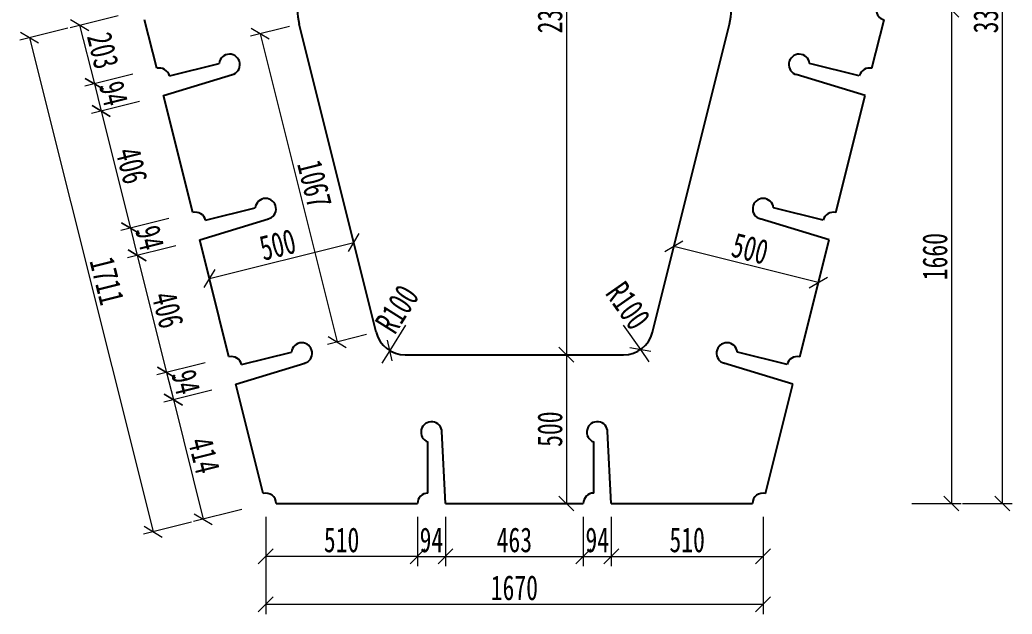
# Model space of a CAD drawing. Header units: millimetres. Extents: x -411717 to -116098, y 0 to 693159.
# Drawn here: x -160428 to -157096, y 310457 to 312455 of the extents above; entities that cross this region are included whole.
import ezdxf

# ---------------------------------------------------------------- set-up
doc = ezdxf.new("R2010")
doc.units = ezdxf.units.MM
doc.header["$LTSCALE"] = 2
doc.header["$PDMODE"] = 3
doc.header["$PDSIZE"] = -10
doc.layers.get('Defpoints').update_dxf_attribs({"color": 8, "lineweight": 9})
for name, color, linetype, lineweight in [('标注', 4, 'Continuous', 13), ('细实线', 4, 'Continuous', 15), ('钢板粗线', 1, 'Continuous', 25)]:
    doc.layers.add(name, color=color, linetype=linetype, lineweight=lineweight)
doc.styles.add('111', font='仿宋_GB2312.ttf', dxfattribs={"width": 0.7})
doc.dimstyles.new('200', dxfattribs={"dimscale": 0, "dimtxt": 2.5, "dimasz": 1.5, "dimexe": 1, "dimexo": 1, "dimgap": 0.4, "dimtad": 1, "dimdec": 0, "dimdsep": 46, "dimtxsty": '111', "dimblk": 'OBLIQUE', "dimcen": 0, "dimclrd": 256, "dimclre": 256, "dimclrt": 256, "dimadec": 1, "dimazin": 2, "dimtfac": 1, "dimtdec": 0, "dimtmove": 2, "dimatfit": 3, "dimfxl": 4, "dimfxlon": 1, "dimtolj": 1, "dimlwd": -1, "dimlwe": -1, "dimarcsym": 0})

# ---------------------------------------------------------------- blocks, each defined once
blk = doc.blocks.new('_Oblique')
at = {"color": 0, "linetype": 'ByBlock', "lineweight": -2}
blk.add_line((-0.5, -0.5), (0.5, 0.5), dxfattribs=at)
blk = doc.blocks.new('*D1424')
at = {"layer": 'Defpoints', "color": 0, "transparency": 16777216}
for p in [(-159306.6, 311706), (-159306.5, 311705.9), (-159791.6, 311584.6)]:
    blk.add_point(p, dxfattribs=at)
at = {"layer": '细实线', "transparency": 16777216}
for p, q in [((-159306.6, 311706), (-159314.7, 311738.4)), ((-159791.7, 311584.8), (-159306.6, 311706)), ((-159791.7, 311584.8), (-159799.7, 311617.1))]:
    blk.add_line(p, q, dxfattribs=at)
at = {"layer": '细实线', "transparency": 16777216, "xscale": 49.99999999999995, "yscale": 49.99999999999995, "zscale": 49.99999999999995}
for p, rotation in [((-159306.6, 311706), 14.03624346792487), ((-159791.7, 311584.8), 194.0362434679249)]:
    blk.add_blockref('_Oblique', p, dxfattribs=dict(at, rotation=rotation))
at = {"layer": '细实线', "transparency": 16777216, "insert": (-159562.5, 311698.8), "char_height": 83.33, "attachment_point": 5, "rotation": 14.0362, "style": '111'}
blk.add_mtext('\\A1;500', dxfattribs=at)
blk = doc.blocks.new('*D1425')
at = {"layer": 'Defpoints', "color": 0, "transparency": 16777216}
for p in [(-158232, 311693), (-158232, 311693), (-157746.9, 311571.7)]:
    blk.add_point(p, dxfattribs=at)
at = {"layer": '细实线', "transparency": 16777216}
for p, q in [((-158232, 311693), (-158223.9, 311725.3)), ((-157746.9, 311571.7), (-158232, 311693)), ((-157746.9, 311571.7), (-157738.8, 311604.1))]:
    blk.add_line(p, q, dxfattribs=at)
at = {"layer": '细实线', "transparency": 16777216, "xscale": 49.99999999999995, "yscale": 49.99999999999995, "zscale": 49.99999999999995}
for p, rotation in [((-158232, 311693), 165.9637565320767), ((-157746.9, 311571.7), 345.9637565320767)]:
    blk.add_blockref('_Oblique', p, dxfattribs=dict(at, rotation=rotation))
at = {"layer": '细实线', "transparency": 16777216, "insert": (-157976.1, 311685.7), "char_height": 83.33, "attachment_point": 5, "rotation": 345.9638, "style": '111'}
blk.add_mtext('\\A1;500', dxfattribs=at)
blk = doc.blocks.new('*D1427')
at = {"layer": 'Defpoints', "color": 0, "transparency": 16777216}
for p in [(-158610.7, 311328.9), (-158611.2, 310828.9), (-158592.9, 310828.9)]:
    blk.add_point(p, dxfattribs=at)
at = {"layer": '标注', "transparency": 16777216}
for p, q in [((-158592.9, 311328.9), (-158559.5, 311328.9)), ((-158592.9, 311328.9), (-158592.9, 310828.9)), ((-158592.9, 310828.9), (-158559.5, 310828.9))]:
    blk.add_line(p, q, dxfattribs=at)
at = {"layer": '标注', "transparency": 16777216, "xscale": 49.99999999999991, "yscale": 49.99999999999991, "zscale": 49.99999999999991}
for p, rotation in [((-158592.9, 311328.9), 90), ((-158592.9, 310828.9), 270)]:
    blk.add_blockref('_Oblique', p, dxfattribs=dict(at, rotation=rotation))
at = {"layer": '标注', "transparency": 16777216, "insert": (-158647.9, 311078.9), "char_height": 83.33, "attachment_point": 5, "rotation": 90, "style": '111'}
blk.add_mtext('\\A1;500', dxfattribs=at)
blk = doc.blocks.new('*D1431')
at = {"layer": 'Defpoints', "color": 0, "transparency": 16777216}
for p in [(-160017.6, 312488.7), (-159968.4, 312291.8), (-160178, 312239.4)]:
    blk.add_point(p, dxfattribs=at)
at = {"layer": '标注', "transparency": 16777216}
for p, q in [((-160097.9, 312468.6), (-160259.6, 312428.2)), ((-160227.3, 312436.3), (-160178, 312239.4)), ((-160048.7, 312271.7), (-160210.4, 312231.3))]:
    blk.add_line(p, q, dxfattribs=at)
at = {"layer": '标注', "transparency": 16777216, "xscale": 49.99999999999987, "yscale": 49.99999999999987, "zscale": 49.99999999999987}
for p, rotation in [((-160227.3, 312436.3), 104.0362434679224), ((-160178, 312239.4), 284.0362434679225)]:
    blk.add_blockref('_Oblique', p, dxfattribs=dict(at, rotation=rotation))
at = {"layer": '标注', "transparency": 16777216, "insert": (-160149.3, 312351.2), "char_height": 83.33, "attachment_point": 5, "rotation": 284.0362, "style": '111'}
blk.add_mtext('\\A1;203', dxfattribs=at)
blk = doc.blocks.new('*D1432')
at = {"layer": 'Defpoints', "color": 0, "transparency": 16777216}
for p in [(-159132.7, 311428), (-159186, 311343.4)]:
    blk.add_point(p, dxfattribs=at)
at = {"layer": '标注', "transparency": 16777216}
for p, q in [((-159132.7, 311428), (-159186, 311343.4)), ((-159186, 311343.4), (-159212.7, 311301.1))]:
    blk.add_line(p, q, dxfattribs=at)
at = {"layer": '标注', "transparency": 16777216, "xscale": 50.00000000000007, "yscale": 50.00000000000007, "zscale": 50.00000000000007, "rotation": 57.77101678014492}
blk.add_blockref('_Oblique', (-159186, 311343.4), dxfattribs=at)
at = {"layer": '标注', "transparency": 16777216, "insert": (-159161.3, 311482.5), "char_height": 83.33, "attachment_point": 5, "rotation": 57.771, "style": '111'}
blk.add_mtext('\\A1;R100', dxfattribs=at)
blk = doc.blocks.new('*D1433')
at = {"layer": 'Defpoints', "color": 0, "transparency": 16777216}
for p in [(-158402, 311428.3), (-158344.6, 311346.4)]:
    blk.add_point(p, dxfattribs=at)
at = {"layer": '标注', "transparency": 16777216}
for p, q in [((-158402, 311428.3), (-158344.6, 311346.4)), ((-158344.6, 311346.4), (-158315.9, 311305.5))]:
    blk.add_line(p, q, dxfattribs=at)
at = {"layer": '标注', "transparency": 16777216, "xscale": 50.00000000000007, "yscale": 50.00000000000007, "zscale": 50.00000000000007, "rotation": 125.0356649077339}
blk.add_blockref('_Oblique', (-158344.6, 311346.4), dxfattribs=at)
at = {"layer": '标注', "transparency": 16777216, "insert": (-158385.8, 311493.8), "char_height": 83.33, "attachment_point": 5, "rotation": 305.0357, "style": '111'}
blk.add_mtext('\\A1;R100', dxfattribs=at)
blk = doc.blocks.new('*D1443')
at = {"layer": 'Defpoints', "color": 0, "transparency": 16777216}
for p in [(-159968.4, 312291.8), (-159945.6, 312200.6), (-160155.2, 312148.2)]:
    blk.add_point(p, dxfattribs=at)
at = {"layer": '标注', "transparency": 16777216}
for p, q in [((-160048.7, 312271.7), (-160210.4, 312231.3)), ((-160178, 312239.4), (-160155.2, 312148.2)), ((-160025.9, 312180.5), (-160187.6, 312140.1))]:
    blk.add_line(p, q, dxfattribs=at)
at = {"layer": '标注', "transparency": 16777216, "xscale": 50.00000221247003, "yscale": 50.00000221247003, "zscale": 50.00000221247003}
for p, rotation in [((-160178, 312239.4), 104.0362434679437), ((-160155.2, 312148.2), 284.0362434679437)]:
    blk.add_blockref('_Oblique', p, dxfattribs=dict(at, rotation=rotation))
at = {"layer": '标注', "transparency": 16777216, "insert": (-160113.3, 312207.1), "char_height": 83.33, "attachment_point": 5, "rotation": 284.0362, "style": '111'}
blk.add_mtext('\\A1;94', dxfattribs=at)
blk = doc.blocks.new('*D1444')
at = {"layer": 'Defpoints', "color": 0, "transparency": 16777216}
for p in [(-159945.6, 312200.6), (-159847.1, 311806.7), (-160056.7, 311754.3)]:
    blk.add_point(p, dxfattribs=at)
at = {"layer": '标注', "transparency": 16777216}
for p, q in [((-160025.9, 312180.5), (-160187.6, 312140.1)), ((-160155.2, 312148.2), (-160056.7, 311754.3)), ((-159927.4, 311786.6), (-160089.1, 311746.2))]:
    blk.add_line(p, q, dxfattribs=at)
at = {"layer": '标注', "transparency": 16777216, "xscale": 50.00000221247003, "yscale": 50.00000221247003, "zscale": 50.00000221247003}
for p, rotation in [((-160155.2, 312148.2), 104.0362434679224), ((-160056.7, 311754.3), 284.0362434679225)]:
    blk.add_blockref('_Oblique', p, dxfattribs=dict(at, rotation=rotation))
at = {"layer": '标注', "transparency": 16777216, "insert": (-160052.6, 311964.6), "char_height": 83.33, "attachment_point": 5, "rotation": 284.0362, "style": '111'}
blk.add_mtext('\\A1;406', dxfattribs=at)
blk = doc.blocks.new('*D1445')
at = {"layer": 'Defpoints', "color": 0, "transparency": 16777216}
for p in [(-159847.1, 311806.7), (-159824.3, 311715.5), (-160033.9, 311663.1)]:
    blk.add_point(p, dxfattribs=at)
at = {"layer": '标注', "transparency": 16777216}
for p, q in [((-159927.4, 311786.6), (-160089.1, 311746.2)), ((-160056.7, 311754.3), (-160033.9, 311663.1)), ((-159904.6, 311695.4), (-160066.3, 311655))]:
    blk.add_line(p, q, dxfattribs=at)
at = {"layer": '标注', "transparency": 16777216, "xscale": 50.00000221247003, "yscale": 50.00000221247003, "zscale": 50.00000221247003}
for p, rotation in [((-160056.7, 311754.3), 104.0362434679437), ((-160033.9, 311663.1), 284.0362434679437)]:
    blk.add_blockref('_Oblique', p, dxfattribs=dict(at, rotation=rotation))
at = {"layer": '标注', "transparency": 16777216, "insert": (-159992, 311722), "char_height": 83.33, "attachment_point": 5, "rotation": 284.0362, "style": '111'}
blk.add_mtext('\\A1;94', dxfattribs=at)
blk = doc.blocks.new('*D1446')
at = {"layer": 'Defpoints', "color": 0, "transparency": 16777216}
for p in [(-159824.3, 311715.5), (-159725.9, 311321.6), (-159935.5, 311269.2)]:
    blk.add_point(p, dxfattribs=at)
at = {"layer": '标注', "transparency": 16777216}
for p, q in [((-159904.6, 311695.4), (-160066.3, 311655)), ((-160033.9, 311663.1), (-159935.5, 311269.2)), ((-159806.1, 311301.6), (-159967.8, 311261.1))]:
    blk.add_line(p, q, dxfattribs=at)
at = {"layer": '标注', "transparency": 16777216, "xscale": 50.00000221247003, "yscale": 50.00000221247003, "zscale": 50.00000221247003}
for p, rotation in [((-160033.9, 311663.1), 104.0362434679224), ((-159935.5, 311269.2), 284.0362434679225)]:
    blk.add_blockref('_Oblique', p, dxfattribs=dict(at, rotation=rotation))
at = {"layer": '标注', "transparency": 16777216, "insert": (-159931.4, 311479.5), "char_height": 83.33, "attachment_point": 5, "rotation": 284.0362, "style": '111'}
blk.add_mtext('\\A1;406', dxfattribs=at)
blk = doc.blocks.new('*D1447')
at = {"layer": 'Defpoints', "color": 0, "transparency": 16777216}
for p in [(-159725.9, 311321.6), (-159703.1, 311230.4), (-159912.7, 311178)]:
    blk.add_point(p, dxfattribs=at)
at = {"layer": '标注', "transparency": 16777216}
for p, q in [((-159806.1, 311301.6), (-159967.8, 311261.1)), ((-159935.5, 311269.2), (-159912.7, 311178)), ((-159783.3, 311210.4), (-159945, 311169.9))]:
    blk.add_line(p, q, dxfattribs=at)
at = {"layer": '标注', "transparency": 16777216, "xscale": 50.00000221247003, "yscale": 50.00000221247003, "zscale": 50.00000221247003}
for p, rotation in [((-159935.5, 311269.2), 104.0362434679437), ((-159912.7, 311178), 284.0362434679437)]:
    blk.add_blockref('_Oblique', p, dxfattribs=dict(at, rotation=rotation))
at = {"layer": '标注', "transparency": 16777216, "insert": (-159870.7, 311237), "char_height": 83.33, "attachment_point": 5, "rotation": 284.0362, "style": '111'}
blk.add_mtext('\\A1;94', dxfattribs=at)
blk = doc.blocks.new('*D1448')
at = {"layer": 'Defpoints', "color": 0, "transparency": 16777216}
for p in [(-159703.1, 311230.4), (-159602.7, 310828.9), (-159812.3, 310776.5)]:
    blk.add_point(p, dxfattribs=at)
at = {"layer": '标注', "transparency": 16777216}
for p, q in [((-159783.3, 311210.4), (-159945, 311169.9)), ((-159912.7, 311178), (-159812.3, 310776.5)), ((-159683, 310808.9), (-159844.7, 310768.5))]:
    blk.add_line(p, q, dxfattribs=at)
at = {"layer": '标注', "transparency": 16777216, "xscale": 50.00000221247003, "yscale": 50.00000221247003, "zscale": 50.00000221247003}
for p, rotation in [((-159912.7, 311178), 104.0362434679382), ((-159812.3, 310776.5), 284.0362434679382)]:
    blk.add_blockref('_Oblique', p, dxfattribs=dict(at, rotation=rotation))
at = {"layer": '标注', "transparency": 16777216, "insert": (-159809.1, 310990.6), "char_height": 83.33, "attachment_point": 5, "rotation": 284.0362, "style": '111'}
blk.add_mtext('\\A1;414', dxfattribs=at)
blk = doc.blocks.new('*D1449')
at = {"layer": 'Defpoints', "color": 0, "transparency": 16777216}
for p in [(-159602.7, 310828.9), (-159093, 310828.9), (-159602.7, 310651.2)]:
    blk.add_point(p, dxfattribs=at)
at = {"layer": '标注', "transparency": 16777216}
for p, q in [((-159602.7, 310784.5), (-159602.7, 310617.9)), ((-159093, 310784.5), (-159093, 310617.9)), ((-159093, 310651.2), (-159602.7, 310651.2))]:
    blk.add_line(p, q, dxfattribs=at)
at = {"layer": '标注', "transparency": 16777216, "xscale": 50.00000221247003, "yscale": 50.00000221247003, "zscale": 50.00000221247003, "rotation": 180}
blk.add_blockref('_Oblique', (-159602.7, 310651.2), dxfattribs=at)
at = {"layer": '标注', "transparency": 16777216, "xscale": 50.00000221247003, "yscale": 50.00000221247003, "zscale": 50.00000221247003}
blk.add_blockref('_Oblique', (-159093, 310651.2), dxfattribs=at)
at = {"layer": '标注', "transparency": 16777216, "insert": (-159347.8, 310706.2), "char_height": 83.33, "attachment_point": 5, "style": '111'}
blk.add_mtext('\\A1;510', dxfattribs=at)
blk = doc.blocks.new('*D1450')
at = {"layer": 'Defpoints', "color": 0, "transparency": 16777216}
for p in [(-159093, 310828.9), (-158999, 310828.9), (-158999, 310651.2)]:
    blk.add_point(p, dxfattribs=at)
at = {"layer": '标注', "transparency": 16777216}
for p, q in [((-159093, 310784.5), (-159093, 310617.9)), ((-158999, 310784.5), (-158999, 310617.9)), ((-159093, 310651.2), (-158999, 310651.2))]:
    blk.add_line(p, q, dxfattribs=at)
at = {"layer": '标注', "transparency": 16777216, "xscale": 50.00000221247003, "yscale": 50.00000221247003, "zscale": 50.00000221247003, "rotation": 180}
blk.add_blockref('_Oblique', (-159093, 310651.2), dxfattribs=at)
at = {"layer": '标注', "transparency": 16777216, "xscale": 50.00000221247003, "yscale": 50.00000221247003, "zscale": 50.00000221247003}
blk.add_blockref('_Oblique', (-158999, 310651.2), dxfattribs=at)
at = {"layer": '标注', "transparency": 16777216, "insert": (-159046, 310706.2), "char_height": 83.33, "attachment_point": 5, "style": '111'}
blk.add_mtext('\\A1;94', dxfattribs=at)
blk = doc.blocks.new('*D1451')
at = {"layer": 'Defpoints', "color": 0, "transparency": 16777216}
for p in [(-158536.3, 310828.9), (-158442.3, 310828.9), (-158442.3, 310651.2)]:
    blk.add_point(p, dxfattribs=at)
at = {"layer": '标注', "transparency": 16777216}
for p, q in [((-158536.3, 310784.5), (-158536.3, 310617.9)), ((-158442.3, 310784.5), (-158442.3, 310617.9)), ((-158536.3, 310651.2), (-158442.3, 310651.2))]:
    blk.add_line(p, q, dxfattribs=at)
at = {"layer": '标注', "transparency": 16777216, "xscale": 50.00000221247003, "yscale": 50.00000221247003, "zscale": 50.00000221247003, "rotation": 180}
blk.add_blockref('_Oblique', (-158536.3, 310651.2), dxfattribs=at)
at = {"layer": '标注', "transparency": 16777216, "xscale": 50.00000221247003, "yscale": 50.00000221247003, "zscale": 50.00000221247003}
blk.add_blockref('_Oblique', (-158442.3, 310651.2), dxfattribs=at)
at = {"layer": '标注', "transparency": 16777216, "insert": (-158489.3, 310706.2), "char_height": 83.33, "attachment_point": 5, "style": '111'}
blk.add_mtext('\\A1;94', dxfattribs=at)
blk = doc.blocks.new('*D1452')
at = {"layer": 'Defpoints', "color": 0, "transparency": 16777216}
for p in [(-158442.3, 310828.9), (-157932.6, 310828.9), (-157932.6, 310651.2)]:
    blk.add_point(p, dxfattribs=at)
at = {"layer": '标注', "transparency": 16777216}
for p, q in [((-158442.3, 310784.5), (-158442.3, 310617.9)), ((-157932.6, 310784.5), (-157932.6, 310617.9)), ((-158442.3, 310651.2), (-157932.6, 310651.2))]:
    blk.add_line(p, q, dxfattribs=at)
at = {"layer": '标注', "transparency": 16777216, "xscale": 50.00000221247003, "yscale": 50.00000221247003, "zscale": 50.00000221247003, "rotation": 180}
blk.add_blockref('_Oblique', (-158442.3, 310651.2), dxfattribs=at)
at = {"layer": '标注', "transparency": 16777216, "xscale": 50.00000221247003, "yscale": 50.00000221247003, "zscale": 50.00000221247003}
blk.add_blockref('_Oblique', (-157932.6, 310651.2), dxfattribs=at)
at = {"layer": '标注', "transparency": 16777216, "insert": (-158187.4, 310706.2), "char_height": 83.33, "attachment_point": 5, "style": '111'}
blk.add_mtext('\\A1;510', dxfattribs=at)
blk = doc.blocks.new('*D1453')
at = {"layer": 'Defpoints', "color": 0, "transparency": 16777216}
for p in [(-160017.6, 312488.7), (-159602.7, 310828.9), (-159980.9, 310734.4)]:
    blk.add_point(p, dxfattribs=at)
at = {"layer": '标注', "transparency": 16777216}
for p, q in [((-160266.5, 312426.5), (-160428.2, 312386.1)), ((-160395.8, 312394.2), (-159980.9, 310734.4)), ((-159851.5, 310766.7), (-160013.2, 310726.3))]:
    blk.add_line(p, q, dxfattribs=at)
at = {"layer": '标注', "transparency": 16777216, "xscale": 50.00000221247003, "yscale": 50.00000221247003, "zscale": 50.00000221247003}
for p, rotation in [((-160395.8, 312394.2), 104.0362434679747), ((-159980.9, 310734.4), 284.0362434679747)]:
    blk.add_blockref('_Oblique', p, dxfattribs=dict(at, rotation=rotation))
at = {"layer": '标注', "transparency": 16777216, "insert": (-160135, 311577.6), "char_height": 83.33, "attachment_point": 5, "rotation": 284.0362, "style": '111'}
blk.add_mtext('\\A1;1711', dxfattribs=at)
blk = doc.blocks.new('*D1458')
at = {"layer": 'Defpoints', "color": 0, "transparency": 16777216}
for p in [(-159602.7, 310828.9), (-157932.6, 310828.9), (-157932.6, 310490.3)]:
    blk.add_point(p, dxfattribs=at)
at = {"layer": '标注', "transparency": 16777216}
for p, q in [((-159602.7, 310623.6), (-159602.7, 310457)), ((-157932.6, 310623.6), (-157932.6, 310457)), ((-159602.7, 310490.3), (-157932.6, 310490.3))]:
    blk.add_line(p, q, dxfattribs=at)
at = {"layer": '标注', "transparency": 16777216, "xscale": 50.00000221247003, "yscale": 50.00000221247003, "zscale": 50.00000221247003, "rotation": 180}
blk.add_blockref('_Oblique', (-159602.7, 310490.3), dxfattribs=at)
at = {"layer": '标注', "transparency": 16777216, "xscale": 50.00000221247003, "yscale": 50.00000221247003, "zscale": 50.00000221247003}
blk.add_blockref('_Oblique', (-157932.6, 310490.3), dxfattribs=at)
at = {"layer": '标注', "transparency": 16777216, "insert": (-158767.6, 310545.3), "char_height": 83.33, "attachment_point": 5, "style": '111'}
blk.add_mtext('\\A1;1670', dxfattribs=at)
blk = doc.blocks.new('*D1460')
at = {"layer": 'Defpoints', "color": 0, "transparency": 16777216}
for p in [(-159490.1, 312440.2), (-159231.3, 311404.7), (-159362.5, 311371.9)]:
    blk.add_point(p, dxfattribs=at)
at = {"layer": '标注', "transparency": 16777216}
for p, q in [((-159522.5, 312432.1), (-159653.7, 312399.3)), ((-159621.4, 312407.4), (-159362.5, 311371.9)), ((-159263.6, 311396.6), (-159394.8, 311363.8))]:
    blk.add_line(p, q, dxfattribs=at)
at = {"layer": '标注', "transparency": 16777216, "xscale": 50.00000221247003, "yscale": 50.00000221247003, "zscale": 50.00000221247003}
for p, rotation in [((-159621.4, 312407.4), 104.0362434679272), ((-159362.5, 311371.9), 284.0362434679272)]:
    blk.add_blockref('_Oblique', p, dxfattribs=dict(at, rotation=rotation))
at = {"layer": '标注', "transparency": 16777216, "insert": (-159438.6, 311903), "char_height": 83.33, "attachment_point": 5, "rotation": 284.0362, "style": '111'}
blk.add_mtext('\\A1;1067', dxfattribs=at)
blk = doc.blocks.new('*D1464')
at = {"layer": 'Defpoints', "color": 0, "transparency": 16777216}
for p in [(-158676.5, 313648.4), (-158735.3, 311328.9), (-158592.9, 311328.9)]:
    blk.add_point(p, dxfattribs=at)
at = {"layer": '标注', "transparency": 16777216}
for p, q in [((-158643.2, 313648.4), (-158559.5, 313648.4)), ((-158592.9, 313648.4), (-158592.9, 311328.9)), ((-158702, 311328.9), (-158559.5, 311328.9))]:
    blk.add_line(p, q, dxfattribs=at)
at = {"layer": '标注', "transparency": 16777216, "xscale": 50.00000221247003, "yscale": 50.00000221247003, "zscale": 50.00000221247003}
for p, rotation in [((-158592.9, 313648.4), 90), ((-158592.9, 311328.9), 270)]:
    blk.add_blockref('_Oblique', p, dxfattribs=dict(at, rotation=rotation))
at = {"layer": '标注', "transparency": 16777216, "insert": (-158647.9, 312488.7), "char_height": 83.33, "attachment_point": 5, "rotation": 90, "style": '111'}
blk.add_mtext('\\A1;2320', dxfattribs=at)
blk = doc.blocks.new('*D1468')
at = {"layer": 'Defpoints', "color": 0, "transparency": 16777216}
for p in [(-157932.6, 312488.7), (-157932.6, 310828.9), (-157300.1, 310828.9)]:
    blk.add_point(p, dxfattribs=at)
at = {"layer": '标注', "transparency": 16777216}
for p, q in [((-157433.4, 312488.7), (-157266.8, 312488.7)), ((-157300.1, 312488.7), (-157300.1, 310828.9)), ((-157433.4, 310828.9), (-157266.8, 310828.9))]:
    blk.add_line(p, q, dxfattribs=at)
at = {"layer": '标注', "transparency": 16777216, "xscale": 50.00000221247003, "yscale": 50.00000221247003, "zscale": 50.00000221247003}
for p, rotation in [((-157300.1, 312488.7), 90), ((-157300.1, 310828.9), 270)]:
    blk.add_blockref('_Oblique', p, dxfattribs=dict(at, rotation=rotation))
at = {"layer": '标注', "transparency": 16777216, "insert": (-157355.1, 311658.8), "char_height": 83.33, "attachment_point": 5, "rotation": 90, "style": '111'}
blk.add_mtext('\\A1;1660', dxfattribs=at)
blk = doc.blocks.new('*D1469')
at = {"layer": 'Defpoints', "color": 0, "transparency": 16777216}
for p in [(-158142.6, 314148.4), (-158142.6, 310828.9), (-157129.4, 310828.9)]:
    blk.add_point(p, dxfattribs=at)
at = {"layer": '标注', "transparency": 16777216}
for p, q in [((-157262.7, 314148.4), (-157096.1, 314148.4)), ((-157129.4, 314148.4), (-157129.4, 310828.9)), ((-157262.7, 310828.9), (-157096.1, 310828.9))]:
    blk.add_line(p, q, dxfattribs=at)
at = {"layer": '标注', "transparency": 16777216, "xscale": 50.00000221247003, "yscale": 50.00000221247003, "zscale": 50.00000221247003}
for p, rotation in [((-157129.4, 314148.4), 90), ((-157129.4, 310828.9), 270)]:
    blk.add_blockref('_Oblique', p, dxfattribs=dict(at, rotation=rotation))
at = {"layer": '标注', "transparency": 16777216, "insert": (-157184.4, 312488.7), "char_height": 83.33, "attachment_point": 5, "rotation": 90, "style": '111'}
blk.add_mtext('\\A1;3320', dxfattribs=at)
blk = doc.blocks.new('*D1619')
at = {"layer": 'Defpoints', "color": 0, "transparency": 16777216}
for p in [(-158999, 310828.9), (-158536.3, 310828.9), (-158536.3, 310651.2)]:
    blk.add_point(p, dxfattribs=at)
at = {"layer": '标注', "transparency": 16777216}
for p, q in [((-158999, 310784.5), (-158999, 310617.9)), ((-158536.3, 310784.5), (-158536.3, 310617.9)), ((-158999, 310651.2), (-158536.3, 310651.2))]:
    blk.add_line(p, q, dxfattribs=at)
at = {"layer": '标注', "transparency": 16777216, "xscale": 50.0000241305307, "yscale": 50.0000241305307, "zscale": 50.0000241305307, "rotation": 180}
blk.add_blockref('_Oblique', (-158999, 310651.2), dxfattribs=at)
at = {"layer": '标注', "transparency": 16777216, "xscale": 50.0000241305307, "yscale": 50.0000241305307, "zscale": 50.0000241305307}
blk.add_blockref('_Oblique', (-158536.3, 310651.2), dxfattribs=at)
at = {"layer": '标注', "transparency": 16777216, "insert": (-158767.6, 310706.2), "char_height": 83.33, "attachment_point": 5, "style": '111'}
blk.add_mtext('\\A1;463', dxfattribs=at)
blk = doc.blocks.new('*D1809')
at = {"layer": 'Defpoints', "color": 0, "transparency": 16777216}
for p in [(-160017.6, 314326.3), (-159602.7, 314080), (-160017.6, 312420.3)]:
    blk.add_point(p, dxfattribs=at)
at = {"layer": '标注', "transparency": 16777216}
for p, q in [((-160017.6, 314193), (-160017.6, 314359.7)), ((-159602.7, 314193), (-159602.7, 314359.7)), ((-159602.7, 314326.3), (-160017.6, 314326.3))]:
    blk.add_line(p, q, dxfattribs=at)
at = {"layer": '标注', "transparency": 16777216, "xscale": 50.00000221247003, "yscale": 50.00000221247003, "zscale": 50.00000221247003, "rotation": 180}
blk.add_blockref('_Oblique', (-160017.6, 314326.3), dxfattribs=at)
at = {"layer": '标注', "transparency": 16777216, "xscale": 50.00000221247003, "yscale": 50.00000221247003, "zscale": 50.00000221247003}
blk.add_blockref('_Oblique', (-159602.7, 314326.3), dxfattribs=at)
at = {"layer": '标注', "transparency": 16777216, "insert": (-159810.2, 314381.3), "char_height": 83.33, "attachment_point": 5, "style": '111'}
blk.add_mtext('\\A1;415', dxfattribs=at)
blk = doc.blocks.new('*D1810')
at = {"layer": 'Defpoints', "color": 0, "transparency": 16777216}
for p in [(-157932.6, 314326.3), (-157517.6, 314080), (-157932.6, 312420.3)]:
    blk.add_point(p, dxfattribs=at)
at = {"layer": '标注', "transparency": 16777216}
for p, q in [((-157932.6, 314193), (-157932.6, 314359.7)), ((-157517.6, 314193), (-157517.6, 314359.7)), ((-157517.6, 314326.3), (-157932.6, 314326.3))]:
    blk.add_line(p, q, dxfattribs=at)
at = {"layer": '标注', "transparency": 16777216, "xscale": 50.00000221247003, "yscale": 50.00000221247003, "zscale": 50.00000221247003, "rotation": 180}
blk.add_blockref('_Oblique', (-157932.6, 314326.3), dxfattribs=at)
at = {"layer": '标注', "transparency": 16777216, "xscale": 50.00000221247003, "yscale": 50.00000221247003, "zscale": 50.00000221247003}
blk.add_blockref('_Oblique', (-157517.6, 314326.3), dxfattribs=at)
at = {"layer": '标注', "transparency": 16777216, "insert": (-157725.1, 314381.3), "char_height": 83.33, "attachment_point": 5, "style": '111'}
blk.add_mtext('\\A1;415', dxfattribs=at)

msp = doc.modelspace()

# ---------------------------------------------------------------- linework, layer by layer
at = {"layer": '钢板粗线'}
for p, q in [((-159968.4, 312291.8), (-160009.2, 312454.7)), ((-157566.9, 312291.8), (-157526.1, 312454.7)), ((-159231.3, 311404.7), (-159490.1, 312440.2)), ((-159231.3, 311404.7), (-159490.1, 312440.2)), ((-158304, 311404.7), (-158045.2, 312440.2)), ((-159926, 312266.3), (-159759, 312308)), ((-157609.3, 312266.3), (-157776.3, 312308)), ((-159945.6, 312200.6), (-159714, 312270.9)), ((-157589.7, 312200.6), (-157821.3, 312270.9)), ((-159847.1, 311806.7), (-159945.6, 312200.6)), ((-157688.1, 311806.7), (-157589.7, 312200.6)), ((-159804.7, 311781.2), (-159637.7, 311823)), ((-157730.6, 311781.2), (-157897.6, 311823)), ((-159824.3, 311715.5), (-159592.7, 311785.8)), ((-157710.9, 311715.5), (-157942.5, 311785.8)), ((-159725.9, 311321.6), (-159824.3, 311715.5)), ((-157809.4, 311321.6), (-157710.9, 311715.5)), ((-159683.4, 311296.2), (-159516.4, 311337.9)), ((-159134.2, 311328.9), (-158401, 311328.9)), ((-157851.9, 311296.2), (-158018.8, 311337.9)), ((-159703.1, 311230.4), (-159471.5, 311300.7)), ((-157832.2, 311230.4), (-158063.8, 311300.7)), ((-159611.2, 310862.9), (-159703.1, 311230.4)), ((-157924.1, 310862.9), (-157832.2, 311230.4)), ((-158999, 310828.8), (-159011, 311070.6)), ((-158442.3, 310828.9), (-158454.3, 311070.7)), ((-159058, 310863.8), (-159058, 311036)), ((-158501.3, 310863.9), (-158501.3, 311036.1)), ((-159567.7, 310828.9), (-159093, 310828.9)), ((-158999, 310828.9), (-158536.3, 310828.9)), ((-158442.3, 310828.9), (-157967.6, 310828.9))]:
    msp.add_line(p, q, dxfattribs=at)
for centre, radius, start, end in [((-159296.1, 312488.7), 200, 165.9638, 194.0362), ((-158239.2, 312488.7), 200, 345.9638, 14.0362), ((-157517.6, 312488.7), 35, 104.0362, 255.9638), ((-159724.2, 312304.4), 35, 284.0362, 173.9852), ((-157811.1, 312304.4), 35, 6.0148, 255.9638), ((-159959.9, 312257.8), 35, 14.0362, 104.0362), ((-157575.4, 312257.8), 35, 75.9638, 165.9638), ((-159602.9, 311819.3), 35, 284.0362, 173.9852), ((-157932.4, 311819.3), 35, 6.0148, 255.9638), ((-159838.6, 311772.7), 35, 14.0362, 104.0362), ((-157696.6, 311772.7), 35, 75.9638, 165.9638), ((-159134.2, 311428.9), 100, 194.0362, 270), ((-158401, 311428.9), 100, 270, 345.9638), ((-159481.6, 311334.2), 35, 284.0362, 173.9852), ((-158053.6, 311334.2), 35, 6.0148, 255.9638), ((-159717.4, 311287.7), 35, 14.0362, 104.0362), ((-157817.9, 311287.7), 35, 75.9638, 165.9638), ((-159046, 311068.8), 35, 0, 249.949), ((-158489.3, 311068.9), 35, 0, 249.949), ((-159602.7, 310828.9), 35, 0, 104.0362), ((-159058, 310828.8), 35, 90, 180), ((-158501.3, 310828.9), 35, 90, 180), ((-157932.6, 310828.9), 35, 75.9638, 180)]:
    msp.add_arc(centre, radius, start, end, dxfattribs=at)

# ---------------------------------------------------------------- dimensions: what is measured, and where the dimension line sits
at = {"layer": '标注'}
for base, p1, p2, override, picture, middle in [((-160017.6, 314326.3), (-159602.7, 314080), (-160017.6, 312420.3), {"dimscale": 33.333335, "dimadec": 3, "dimarcsym": 1}, '*D1809', (-159810.2, 314381.3)), ((-157932.6, 314326.3), (-157517.6, 314080), (-157932.6, 312420.3), {"dimscale": 33.333335, "dimadec": 3, "dimarcsym": 1}, '*D1810', (-157725.1, 314381.3)), ((-159602.7, 310651.2), (-159093, 310828.9), (-159602.7, 310828.9), {"dimscale": 33.333335, "dimadec": 3, "dimarcsym": 1}, '*D1449', (-159347.8, 310706.2)), ((-157932.6, 310490.3), (-159602.7, 310828.9), (-157932.6, 310828.9), {"dimscale": 33.333335, "dimadec": 3, "dimarcsym": 1}, '*D1458', (-158767.6, 310545.3)), ((-158999, 310651.2), (-159093, 310828.9), (-158999, 310828.9), {"dimscale": 33.333335, "dimadec": 3, "dimarcsym": 1}, '*D1450', (-159046, 310706.2)), ((-158536.3, 310651.2), (-158999, 310828.9), (-158536.3, 310828.9), {"dimscale": 33.333349, "dimadec": 3, "dimarcsym": 1}, '*D1619', (-158767.6, 310706.2)), ((-158442.3, 310651.2), (-158536.3, 310828.9), (-158442.3, 310828.9), {"dimscale": 33.333335, "dimadec": 3, "dimarcsym": 1}, '*D1451', (-158489.3, 310706.2)), ((-157932.6, 310651.2), (-158442.3, 310828.9), (-157932.6, 310828.9), {"dimscale": 33.333335, "dimadec": 3, "dimarcsym": 1}, '*D1452', (-158187.4, 310706.2))]:
    dim = msp.add_linear_dim(base=base, p1=p1, p2=p2, dimstyle='200', override=override, dxfattribs=at)
    dim.commit()
    dim.dimension.update_dxf_attribs({"geometry": picture, "text_midpoint": middle})
for base, p1, p2, override, picture, middle in [((-157129.38681, 310828.94913), (-158142.63208, 314148.44914), (-158142.63208, 310828.94913), {"dimscale": 33.333335, "dimadec": 3, "dimarcsym": 1}, '*D1469', (-157184.38681, 312488.69914)), ((-158592.85342, 311328.94913), (-158676.54519, 313648.44914), (-158735.33622, 311328.94913), {"dimscale": 33.333335, "dimadec": 3, "dimarcsym": 1}, '*D1464', (-158647.85342, 312488.69914)), ((-157300.1, 310828.9), (-157932.6, 312488.7), (-157932.6, 310828.9), {"dimscale": 33.333335, "dimadec": 3, "dimarcsym": 1}, '*D1468', (-157355.1, 311658.8)), ((-158592.9, 310828.9), (-158610.7, 311328.9), (-158611.2, 310828.9), {"dimscale": 33.333333, "dimarcsym": 1}, '*D1427', (-158647.9, 311078.9))]:
    dim = msp.add_linear_dim(base=base, p1=p1, p2=p2, angle=90, dimstyle='200', override=override, dxfattribs=at)
    dim.commit()
    dim.dimension.update_dxf_attribs({"geometry": picture, "text_midpoint": middle})
for p1, p2, distance, override, picture, middle in [((-160017.6, 312488.7), (-159602.7, 310828.9), -389.8, {"dimscale": 33.333335, "dimadec": 3, "dimarcsym": 1}, '*D1453', (-160135, 311577.6)), ((-160017.6, 312488.7), (-159968.4, 312291.8), -216.1, {"dimscale": 33.333333, "dimadec": 3, "dimarcsym": 1}, '*D1431', (-160149.3, 312351.2)), ((-159490.1, 312440.2), (-159231.3, 311404.7), -135.3, {"dimscale": 33.333335, "dimadec": 3, "dimarcsym": 1}, '*D1460', (-159438.6, 311903)), ((-159968.4, 312291.8), (-159945.6, 312200.6), -216.1, {"dimscale": 33.333335, "dimadec": 3, "dimarcsym": 1}, '*D1443', (-160113.3, 312207.1)), ((-159945.6, 312200.6), (-159847.1, 311806.7), -216.1, {"dimscale": 33.333335, "dimadec": 3, "dimarcsym": 1}, '*D1444', (-160052.6, 311964.6)), ((-159847.1, 311806.7), (-159824.3, 311715.5), -216.1, {"dimscale": 33.333335, "dimadec": 3, "dimarcsym": 1}, '*D1445', (-159992, 311722)), ((-159824.3, 311715.5), (-159725.9, 311321.6), -216.1, {"dimscale": 33.333335, "dimadec": 3, "dimarcsym": 1}, '*D1446', (-159931.4, 311479.5)), ((-159725.9, 311321.6), (-159703.1, 311230.4), -216.1, {"dimscale": 33.333335, "dimadec": 3, "dimarcsym": 1}, '*D1447', (-159870.7, 311237)), ((-159703.1, 311230.4), (-159602.7, 310828.9), -216.1, {"dimscale": 33.333335, "dimadec": 3, "dimarcsym": 1}, '*D1448', (-159809.1, 310990.6))]:
    dim = msp.add_aligned_dim(p1=p1, p2=p2, distance=distance, dimstyle='200', override=override, dxfattribs=at)
    dim.commit()
    dim.dimension.update_dxf_attribs({"geometry": picture, "text_midpoint": middle})
for center, mpoint, picture, middle in [((-159132.7, 311428), (-159186, 311343.4), '*D1432', (-159161.3, 311482.5)), ((-158402, 311428.3), (-158344.6, 311346.4), '*D1433', (-158385.8, 311493.8))]:
    dim = msp.add_radius_dim(center=center, mpoint=mpoint, dimstyle='200', override={"dimscale": 33.333333, "dimadec": 3, "dimarcsym": 1}, dxfattribs=at)
    dim.commit()
    dim.dimension.update_dxf_attribs({"geometry": picture, "text_midpoint": middle, "dimtype": 164})
at = {"layer": '细实线'}
for p1, p2, distance, picture, middle in [((-159791.6, 311584.6), (-159306.5, 311705.9), 0.2, '*D1424', (-159562.5, 311698.8)), ((-157746.9, 311571.7), (-158232, 311693), 0, '*D1425', (-157976.1, 311685.7))]:
    dim = msp.add_aligned_dim(p1=p1, p2=p2, distance=distance, dimstyle='200', override={"dimscale": 33.333333, "dimarcsym": 1}, dxfattribs=at)
    dim.commit()
    dim.dimension.update_dxf_attribs({"geometry": picture, "text_midpoint": middle})

doc.saveas('drawing.dxf')
